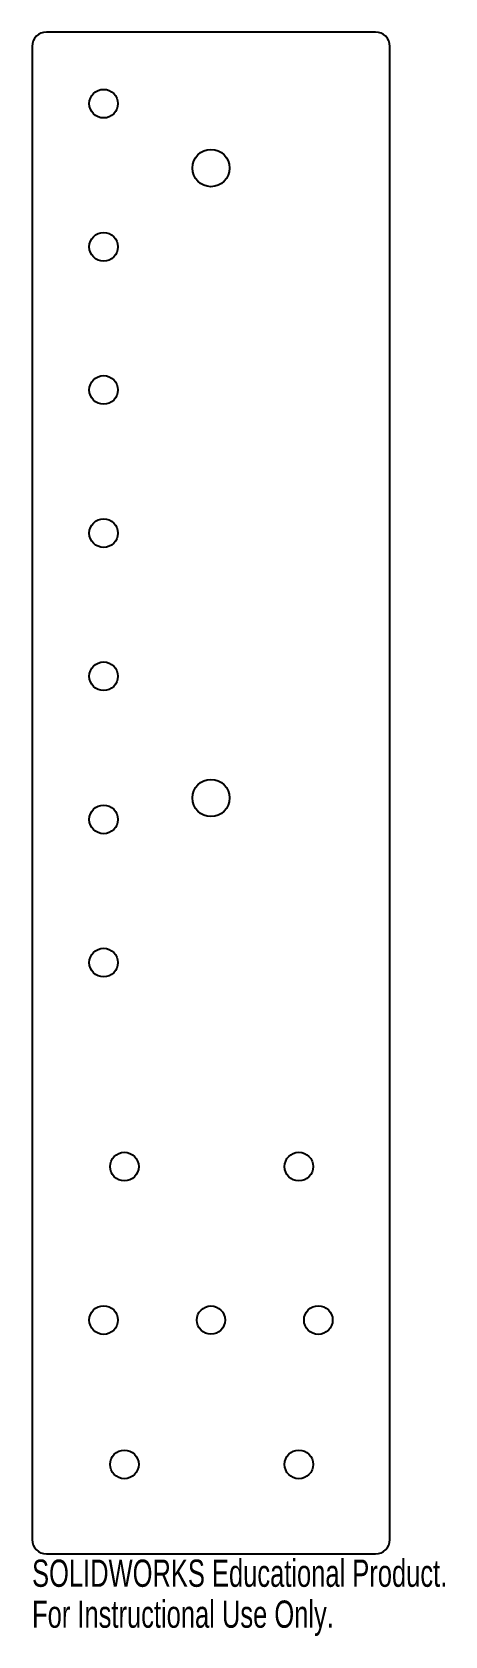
# Model space of a CAD drawing. Header units: inches. Extents: x -1.2 to 1.6, y -5.9 to 5.3.
import ezdxf

# ---------------------------------------------------------------- set-up
doc = ezdxf.new("R2010")
doc.units = ezdxf.units.IN
doc.header["$MEASUREMENT"] = 0
doc.styles.add('SLDTEXTSTYLE0', font='TXT', dxfattribs={"width": 0.7})

msp = doc.modelspace()

# ---------------------------------------------------------------- linework, layer by layer
at = {"color": 7, "linetype": 'Continuous', "lineweight": 25}
for p, q in [((1.15, 5.315), (-1.15, 5.315)), ((-1.25, 5.215), (-1.25, -5.215)), ((1.25, -5.215), (1.25, 5.215)), ((-1.15, -5.315), (1.15, -5.315))]:
    msp.add_line(p, q, dxfattribs=at)
for centre, radius in [((-0.75, 4.815), 0.1), ((0, 4.365), 0.13), ((-0.75, 3.815), 0.1), ((-0.75, 2.815), 0.1), ((-0.75, 1.815), 0.1), ((-0.75, 0.815), 0.1), ((0, -0.035), 0.13), ((-0.75, -0.185), 0.1), ((-0.75, -1.185), 0.1), ((-0.605, -2.61), 0.1), ((0.614, -2.61), 0.1), ((-0.75, -3.682), 0.1), ((0, -3.682), 0.0985), ((0.75, -3.682), 0.1), ((-0.605, -4.69), 0.1), ((0.614, -4.69), 0.1)]:
    msp.add_circle(centre, radius, dxfattribs=at)
for centre, start, end in [((-1.15, 5.215), 90, 180), ((1.15, 5.215), 0, 90), ((-1.15, -5.215), 180, 270), ((1.15, -5.215), 270, 0)]:
    msp.add_arc(centre, 0.1, start, end, dxfattribs=at)

# ---------------------------------------------------------------- texts
at = {"color": 7, "linetype": 'Continuous', "char_height": 0.1903, "attachment_point": 1, "style": 'SLDTEXTSTYLE0'}
for s, insert in [('SOLIDWORKS Educational Product.', (-1.25, -5.355)), ('For Instructional Use Only.', (-1.25, -5.641))]:
    msp.add_mtext(s, dxfattribs=dict(at, insert=insert))

doc.saveas('drawing.dxf')
